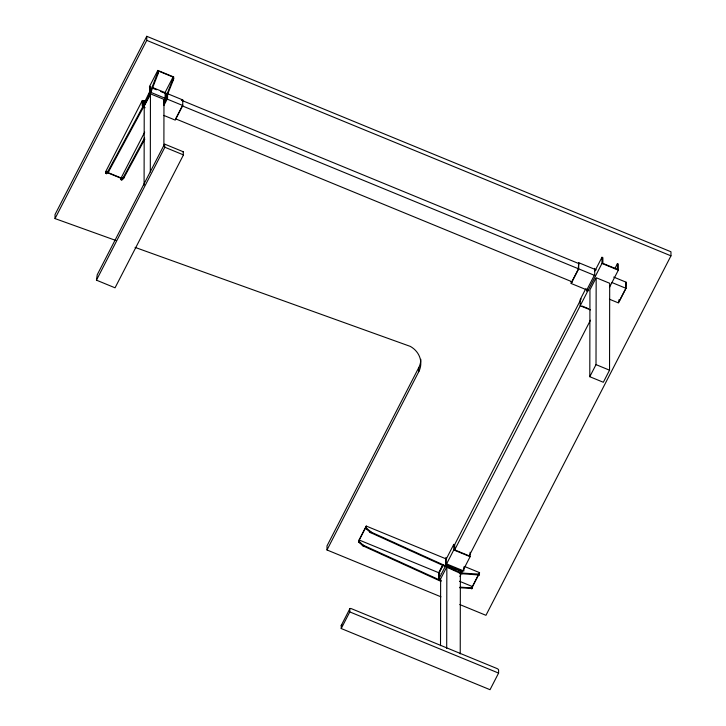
<?xml version="1.0" encoding="UTF-8"?>
<svg xmlns="http://www.w3.org/2000/svg" width="726" height="726" viewBox="0 0 726 726"><rect width="100%" height="100%" fill="white"/><g stroke="black" fill="none" stroke-linecap="round" stroke-linejoin="round"><path stroke-width="1.09" d="M115.851 240.469L55.031 218.59L55.04 214.524L146.77 36.3L670.969 251.777L670.96 255.842L485.948 615.312L459.803 604.558M96.449 280.163L97.23 274.764L164.475 144.229L164.856 147.251L96.449 280.163L115.053 287.814L183.46 154.901L183.079 151.87M163.495 104.58L173.396 79.869L173.75 76.992L157.796 70.431L157.442 73.308L149.12 95.024L108.029 171.136L105.805 173.441L105.706 171.626L142.332 100.469L144.329 101.295M144.81 139.165L123.719 178.16L121.895 179.939L120.988 179.667L120.961 178.251L144.692 132.15M142.414 106.168L143.004 105.379L143.712 105.669C141.352 108.428 142.505 101.377 142.332 100.469M143.04 101.114L143.067 106.35L142.323 105.978M143.485 104.608L143.494 100.524L145.563 101.377M144.093 185.184L144.229 105.914L149.928 94.834M55.031 218.59L146.761 40.366L146.77 36.3M149.928 91.204L149.937 86.349L150.636 86.648L150.591 91.739L149.928 91.204L143.004 105.379M150.155 91.648L150.191 87.211L149.483 87.229L149.483 86.576L157.796 70.431M150.309 171.971L150.445 93.835L163.976 99.389L163.894 145.817M105.706 173.233L106.64 173.668L108.737 171.427L149.311 96.34L158.15 73.598L158.504 71.075L173.042 77.056L172.688 79.579L163.858 102.312L164.557 102.602M163.531 101.404L165.083 98.019L165.183 92.619L165.891 92.91L152.678 87.574M165.891 93.881L165.882 97.765L165.174 97.475M167.588 93.155L167.579 98.319L163.967 105.352M163.822 115.416L175.229 120.108L182.752 105.497L182.761 99.943L166.844 93.4M440.981 596.826L326.999 549.972L326.999 545.907L418.775 367.592A22.334 19.956 0.1 0 0 420.817 359.297M341.229 628.534L341.238 625.476L349.787 608.86A1.86 0.762 27.2 0 1 351.484 608.715L496.902 668.492A1.86 0.762 27.2 0 1 498.59 670.025L498.59 673.084L490.032 689.7L341.229 628.534L349.787 611.918L349.787 608.86M440.936 581.354L362.855 545.807L359.134 542.44L358.916 540.325L366.249 526.069L445.909 558.811L445.9 564.32L446.644 565.264L460.946 571.244L462.435 571.117M441.263 580.718L363.181 545.172L359.461 541.805L359.234 540.044L365.922 527.049L366.149 528.818L370.977 532.82L459.24 572.85L462.462 573.767L479.124 575.001L479.541 572.642L464.486 566.452M479.541 574.139L462.78 573.132L459.567 572.215L371.304 532.185L366.476 528.183L366.249 526.069M326.999 549.972L418.775 371.658L418.775 367.592M443.014 564.792L438.894 572.787L438.885 577.941L440.373 579.284L440.047 579.92M440.11 579.148L438.976 578.676L438.985 573.123L443.069 565.2M440.51 645.704L440.628 578.885L446.844 566.806L448.922 567.659M445.773 565.4L445.582 562.886M445.891 557.423L445.882 563.63L463.869 571.017L463.878 566.888M446.699 648.336L446.844 566.806M438.976 578.676L453.759 549.954L453.768 544.4L454.685 544.772L454.676 549.872L469.178 555.835L590.447 320.22M460.23 653.899L460.375 572.369M462.471 571.534L470.121 556.679L470.13 552.232M460.039 587.125L472.435 587.996L472.535 586.617L479.214 573.622L479.124 575.001M588.786 290.727L571.171 283.485L571.171 281.434M596.2 269.9L578.704 262.703L578.686 268.874L571.171 283.485M586.554 291.126L586.563 289.066M589.793 376.712L596.01 364.624L596.164 277.722L609.695 283.285L609.541 370.187L603.324 382.266L589.793 376.712L589.948 289.81L595.647 278.73M594.721 268.366L594.712 274.564L586.436 290.636M454.676 549.872L601.963 263.438L601.972 257.276L602.879 257.648L602.87 263.366L617.418 269.337L617.427 263.629L618.334 264.001L618.325 270.163L609.513 287.278M618.933 299.784L618.933 301.68L625.104 289.692M625.621 288.694L626.048 282.169L613.697 277.087M609.404 299.203L618.516 302.951L626.039 288.331L626.048 282.169M459.712 587.761L472.209 588.396M150.064 93.291L149.238 93.273M165.537 99.063L165.201 99.834L164.493 99.535M149.937 86.349L149.483 87.229L150.164 87.565L150.636 86.648M143.076 101.341L143.494 100.524M148.104 96.658L150.155 92.674M144.093 104.907L146.107 101.014M164.738 93.191L173.042 77.056M164.738 93.491L165.183 92.619M182.326 100.787L182.761 99.943M358.907 541.923L359.234 541.297M365.922 528.301L366.249 527.675M358.971 542.168L359.288 541.532M365.977 528.546L366.303 527.911M359.134 542.44L359.461 541.805M366.149 528.818L366.476 528.183M359.406 542.721L359.733 542.086M366.412 529.1L366.739 528.464M362.392 545.435L362.719 544.799M369.407 531.804L369.734 531.178M362.855 545.807L363.181 545.172M369.87 532.176L370.196 531.55M363.39 546.143L363.717 545.516M370.405 532.521L370.732 531.886M363.971 546.442L364.298 545.807M370.977 532.82L371.304 532.185M578.704 262.703L578.268 269.237L571.589 282.223M439.067 572.124L442.488 565.463M446.127 559.256L453.768 544.4M585.737 288.803L580.201 299.566L580.192 305.728L590.419 309.929M594.921 270.961L601.972 257.276M454.167 545.589L581.136 298.894M445.573 564.946L445.9 564.32M446.318 565.89L446.644 565.264M614.831 268.656L617.427 263.629M459.24 572.85L459.567 572.215M460.62 571.87L460.946 571.244M460.366 573.295L460.692 572.66M459.93 576.489L461.781 572.977M462.462 573.767L462.78 573.132M472.209 586.898L479.541 572.642M471.437 588.777L471.764 588.142M471.846 588.759L472.172 588.124M478.861 575.137L479.187 574.502M472.109 588.623L472.526 587.761M121.061 179.712L123.284 177.407L144.637 137.886M121.895 179.939L120.961 179.494M135.054 247.375L410.317 346.402A22.334 19.956 0.1 0 1 418.775 371.658M146.761 40.366L670.96 255.842M157.787 71.928L158.495 72.219M173.042 78.199L173.75 78.49M157.751 72.282L158.459 72.573M172.997 78.553L173.705 78.844M157.624 72.754L158.332 73.054M172.879 79.025L173.587 79.316M157.442 73.308L158.15 73.598M172.688 79.579L173.396 79.869M601.963 263.438L618.325 270.163M153.313 88.499L156.426 89.779M160.582 91.485L163.695 92.765M181.364 100.206L579.212 263.747M150.591 92.275L182.752 105.497M595.275 275.689L182.317 105.896L175.647 118.846L572.533 281.987M611.864 282.505L626.039 288.331M150.082 92.774L150.79 93.064M165.337 99.045L166.036 99.335M149.62 93.917L150.327 94.208M164.875 100.188L165.582 100.478M149.12 95.024L149.828 95.315M164.366 101.295L165.074 101.586M148.603 96.05L149.311 96.34M142.659 105.951L143.367 106.241M143.067 106.885L145.146 107.738M582.143 306.082L588.378 308.641M164.866 144.193L183.46 151.843M164.856 147.251L183.46 154.901M596.01 364.624L609.541 370.187M108.029 171.136L108.737 171.427M123.284 177.407L123.992 177.698M107.766 171.599L108.473 171.89M123.021 177.87L123.719 178.16M107.521 171.953L108.228 172.244M122.767 178.224L123.474 178.514M107.303 172.189L108.011 172.479M122.558 178.451L123.266 178.741M105.706 171.626L121.669 178.188M107.457 172.697L120.961 178.251M105.733 173.396L106.64 173.668M453.759 549.954L470.121 556.679M446.898 564.982L452.08 567.106M454.149 567.959L460.366 570.518M452.28 568.44L455.411 569.728M452.044 568.948L454.131 569.801M359.234 540.044L438.894 572.787M459.476 581.245L472.535 586.617M438.985 573.123L439.892 573.504M349.787 611.918L498.59 673.084M341.238 625.476A1.86 0.762 27.2 0 1 342.082 625.095"/></g></svg>
